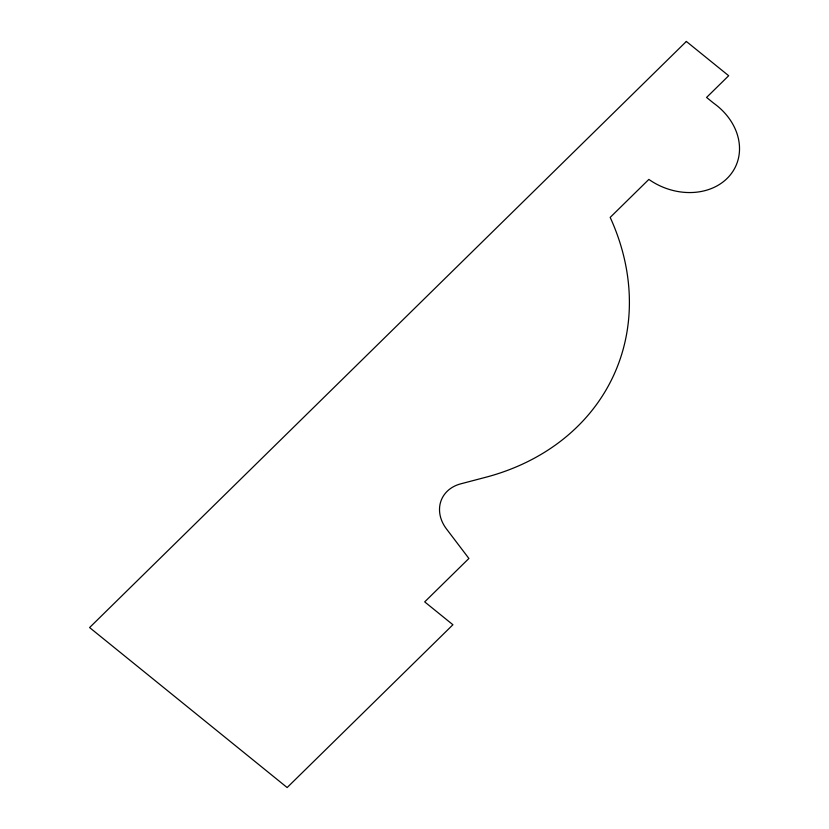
<?xml version="1.0" encoding="UTF-8"?>
<svg xmlns="http://www.w3.org/2000/svg" width="829" height="829" viewBox="0 0 829 829"><rect width="100%" height="100%" fill="white"/><g stroke="black" fill="none" stroke-linecap="round" stroke-linejoin="round"><path stroke-width="1.24" d="M686.35 41.45L89.594 627.563L287.155 787.55L452.914 624.745L424.697 601.885L468.903 558.466L446.437 528.892A36.87 30.31 24.3 0 1 460.655 483.867L485.649 477.297A250.741 206.152 24.3 0 0 610.185 217.405L648.858 179.416A60.092 49.408 24.3 0 0 729.727 175.613A60.092 49.408 24.3 0 0 713.634 103.159L706.577 97.439L728.681 75.729L686.35 41.45"/></g></svg>
